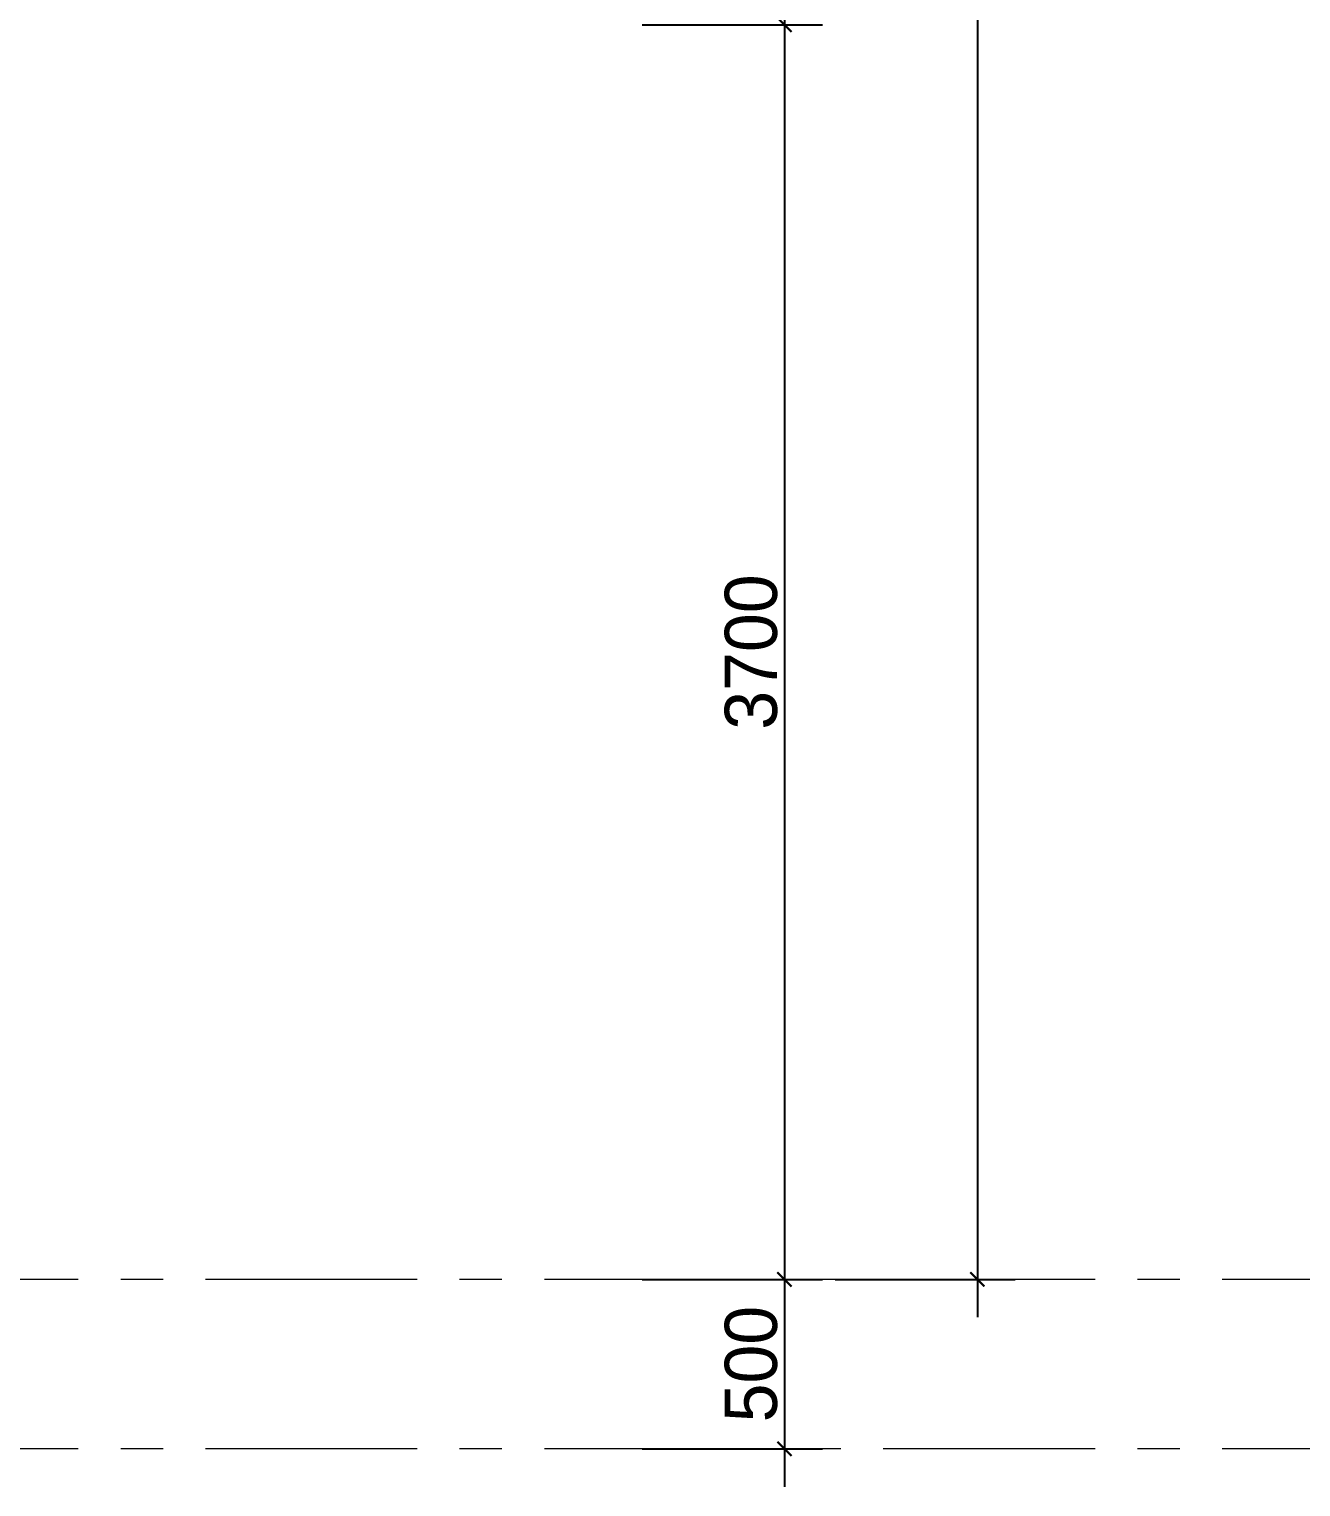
# Model space of a CAD drawing. Header units: millimetres. Extents: x 1832547 to 2001569, y -558009 to -417808.
# Drawn here: x 1959602 to 1963354, y -527956 to -523657 of the extents above; entities that cross this region are included whole.
import ezdxf

# ---------------------------------------------------------------- set-up
doc = ezdxf.new("R2010")
doc.units = ezdxf.units.MM
doc.header["$MEASUREMENT"] = 0
doc.linetypes.add('CENTER', pattern=[2, 1.25, -0.25, 0.25, -0.25])
doc.layers.get('0').update_dxf_attribs({"linetype": 'CONTINUOUS'})
doc.layers.get('DEFPOINTS').update_dxf_attribs({"linetype": 'CONTINUOUS'})
doc.layers.add('CA.manh 08', color=8, linetype='CONTINUOUS', lineweight=9)
doc.layers.add('CA.tim 67', color=67, linetype='CENTER', lineweight=9)
doc.styles.get("Standard").update_dxf_attribs({"font": 'roman.shx'})
doc.dimstyles.new('CA 70', dxfattribs={"dimscale": 0.7, "dimtxt": 220, "dimasz": 60, "dimexe": 160, "dimexo": 0, "dimgap": 30, "dimtad": 1, "dimdec": 0, "dimrnd": 5, "dimzin": 0, "dimdsep": 46, "dimtxsty": 'Standard', "dimblk": 'ARCHTICK', "dimcen": 0.09, "dimdle": 160, "dimclrd": 256, "dimclre": 256, "dimclrt": 255, "dimadec": 0, "dimazin": 0, "dimtfac": 1, "dimtdec": 0, "dimtix": 1, "dimtmove": 2, "dimatfit": 3, "dimldrblk": 'DOT', "dimfxl": 600, "dimfxlon": 1, "dimtolj": 1, "dimtzin": 0, "dimarcsym": 0})

# ---------------------------------------------------------------- blocks, each defined once
blk = doc.blocks.new('_ArchTick')
at = {"color": 1, "linetype": 'ByBlock', "const_width": 0.15}
blk.add_lwpolyline([(-0.5, -0.5), (0.5, 0.5)], dxfattribs=at)
blk = doc.blocks.new('*D192')
at = {"layer": 'CA.manh 08', "lineweight": -2, "transparency": 16777216}
for p, q in [((1961830.2, -519931.6), (1961830.2, -523755.6)), ((1961410.2, -520043.6), (1961942.2, -520043.6)), ((1961410.2, -523643.6), (1961942.2, -523643.6))]:
    blk.add_line(p, q, dxfattribs=at)
at = {"layer": 'DEFPOINTS', "color": 0, "transparency": 16777216}
for p in [(1960444.2, -520043.6), (1960439.2, -523643.6), (1961830.2, -523643.6)]:
    blk.add_point(p, dxfattribs=at)
at = {"layer": 'CA.manh 08', "lineweight": -2, "transparency": 16777216, "xscale": 42, "yscale": 42, "zscale": 42}
for p, rotation in [((1961830.2, -520043.6), 90), ((1961830.2, -523643.6), 270)]:
    blk.add_blockref('_ArchTick', p, dxfattribs=dict(at, rotation=rotation))
at = {"layer": 'CA.manh 08', "color": 255, "transparency": 16777216, "insert": (1961732.2, -521843.6), "char_height": 154, "attachment_point": 5, "rotation": 90}
blk.add_mtext('\\A1;3600', dxfattribs=at)
blk = doc.blocks.new('_DOT')
at = {"color": 1, "linetype": 'ByBlock'}
blk.add_line((-0.5, 0), (-1, 0), dxfattribs=at)
at = {"color": 1, "linetype": 'ByBlock', "const_width": 0.5}
blk.add_lwpolyline([(-0.25, 0, 1), (0.25, 0, 1)], format="xyb", close=True, dxfattribs=at)
blk = doc.blocks.new('*D193')
at = {"layer": 'CA.manh 08', "lineweight": -2, "transparency": 16777216}
for p, q in [((1961830.2, -523531.6), (1961830.2, -527455.6)), ((1961410.2, -523643.6), (1961942.2, -523643.6)), ((1961410.2, -527343.6), (1961942.2, -527343.6))]:
    blk.add_line(p, q, dxfattribs=at)
at = {"layer": 'DEFPOINTS', "color": 0, "transparency": 16777216}
for p in [(1960439.2, -523643.6), (1960439.2, -527343.6), (1961830.2, -527343.6)]:
    blk.add_point(p, dxfattribs=at)
at = {"layer": 'CA.manh 08', "lineweight": -2, "transparency": 16777216, "xscale": 42, "yscale": 42, "zscale": 42}
for p, rotation in [((1961830.2, -523643.6), 90), ((1961830.2, -527343.6), 270)]:
    blk.add_blockref('_ArchTick', p, dxfattribs=dict(at, rotation=rotation))
at = {"layer": 'CA.manh 08', "color": 255, "transparency": 16777216, "insert": (1961732.2, -525493.6), "char_height": 154, "attachment_point": 5, "rotation": 90}
blk.add_mtext('\\A1;3700', dxfattribs=at)
blk = doc.blocks.new('*D194')
at = {"layer": 'CA.manh 08', "lineweight": -2, "transparency": 16777216}
for p, q in [((1961830.2, -527231.6), (1961830.2, -527955.6)), ((1961410.2, -527343.6), (1961942.2, -527343.6)), ((1961410.2, -527843.6), (1961942.2, -527843.6))]:
    blk.add_line(p, q, dxfattribs=at)
at = {"layer": 'DEFPOINTS', "color": 0, "transparency": 16777216}
for p in [(1960439.2, -527343.6), (1960439.2, -527843.6), (1961830.2, -527843.6)]:
    blk.add_point(p, dxfattribs=at)
at = {"layer": 'CA.manh 08', "lineweight": -2, "transparency": 16777216, "xscale": 42, "yscale": 42, "zscale": 42}
for p, rotation in [((1961830.2, -527343.6), 90), ((1961830.2, -527843.6), 270)]:
    blk.add_blockref('_ArchTick', p, dxfattribs=dict(at, rotation=rotation))
at = {"layer": 'CA.manh 08', "color": 255, "transparency": 16777216, "insert": (1961732.2, -527593.6), "char_height": 154, "attachment_point": 5, "rotation": 90}
blk.add_mtext('\\A1;500', dxfattribs=at)
blk = doc.blocks.new('*D195')
at = {"layer": 'CA.manh 08', "lineweight": -2, "transparency": 16777216}
for p, q in [((1962399.4, -517281.6), (1962399.4, -527455.6)), ((1961979.4, -517393.6), (1962511.4, -517393.6)), ((1961979.4, -527343.6), (1962511.4, -527343.6))]:
    blk.add_line(p, q, dxfattribs=at)
at = {"layer": 'DEFPOINTS', "color": 0, "transparency": 16777216}
for p in [(1960439.2, -517393.6), (1960439.2, -527343.6), (1962399.4, -527343.6)]:
    blk.add_point(p, dxfattribs=at)
at = {"layer": 'CA.manh 08', "lineweight": -2, "transparency": 16777216, "xscale": 42, "yscale": 42, "zscale": 42}
for p, rotation in [((1962399.4, -517393.6), 90), ((1962399.4, -527343.6), 270)]:
    blk.add_blockref('_ArchTick', p, dxfattribs=dict(at, rotation=rotation))
at = {"layer": 'CA.manh 08', "color": 255, "transparency": 16777216, "insert": (1962301.4, -522368.6), "char_height": 154, "attachment_point": 5, "rotation": 90}
blk.add_mtext('\\A1;9950', dxfattribs=at)

msp = doc.modelspace()

# ---------------------------------------------------------------- linework, layer by layer
at = {"layer": 'CA.tim 67', "ltscale": 500}
for points in [[(1963746.8, -527343.6), (1938240.8, -527343.6)], [(1963746.8, -527843.6), (1938240.8, -527843.6)]]:
    msp.add_lwpolyline(points, dxfattribs=at)

# ---------------------------------------------------------------- dimensions: what is measured, and where the dimension line sits
at = {"layer": 'CA.manh 08'}
for base, p1, p2, picture, middle in [((1962399.4, -527343.6), (1960439.2, -517393.6), (1960439.2, -527343.6), '*D195', (1962301.4, -522368.6)), ((1961830.2, -523643.6), (1960444.2, -520043.6), (1960439.2, -523643.6), '*D192', (1961732.2, -521843.6)), ((1961830.2, -527343.6), (1960439.2, -523643.6), (1960439.2, -527343.6), '*D193', (1961732.2, -525493.6)), ((1961830.2, -527843.6), (1960439.2, -527343.6), (1960439.2, -527843.6), '*D194', (1961732.2, -527593.6))]:
    dim = msp.add_linear_dim(base=base, p1=p1, p2=p2, angle=90, dimstyle='CA 70', dxfattribs=at)
    dim.commit()
    dim.dimension.update_dxf_attribs({"geometry": picture, "text_midpoint": middle})

doc.saveas('drawing.dxf')
